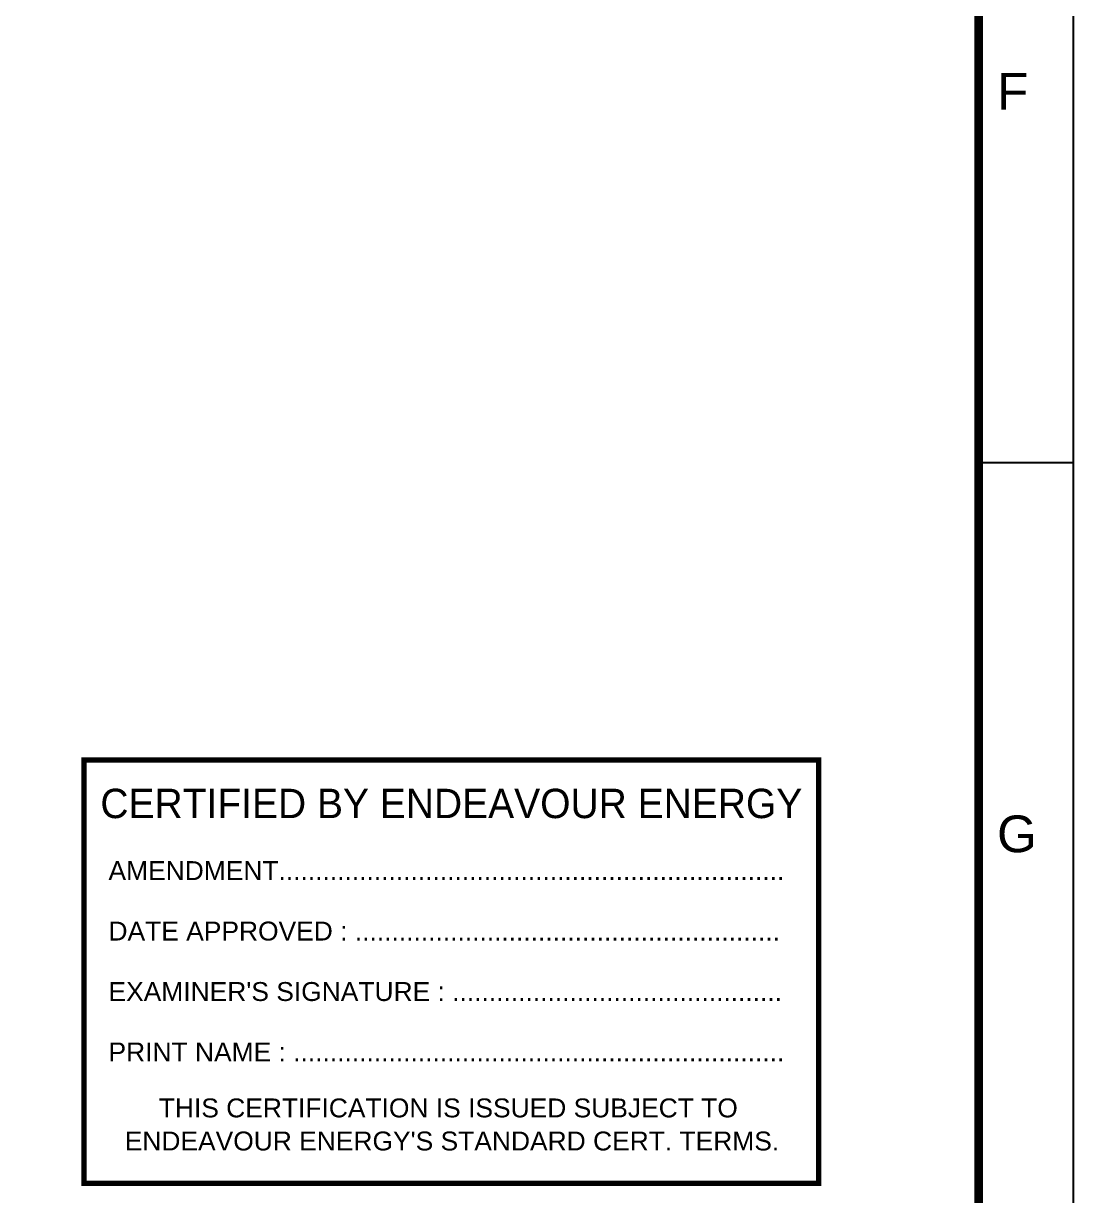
# Paper-space layout 'Duct (2)' of a CAD drawing. Header units: metres. Extents: x 5 to 810, y -4 to 572.
# Drawn here: x 709.6 to 809.7, y 76.5 to 188.1 of the extents above; entities that cross this region are included whole.
import ezdxf
from ezdxf.enums import TextEntityAlignment as Align

# ---------------------------------------------------------------- set-up
doc = ezdxf.new("R2010")
doc.units = ezdxf.units.M
doc.header["$LTSCALE"] = 0.7
doc.layers.get('0').update_dxf_attribs({"color": 6})
doc.layers.add('_User Miscellaneous5', color=7, linetype='Continuous', lineweight=35)
doc.layers.add('Notes', color=7, linetype='Continuous')
doc.layers.add('SupportsUG_SP_EXT', color=7, linetype='Continuous')
doc.styles.add('ARIAL', font='arial.ttf', dxfattribs={"height": 2})
doc.styles.add('iecISOCP', font='isocp.shx')
doc.styles.get("Standard").update_dxf_attribs({"font": 'arial.ttf'})

# ---------------------------------------------------------------- blocks, each defined once
blk = doc.blocks.new('A1_FRAME_TITLE')
at = {"layer": 'Notes', "linetype": 'Continuous'}
blk.add_line((809.71, 148.68), (818.76, 148.68), dxfattribs=at)
at = {"layer": 'Notes', "color": 7, "linetype": 'Continuous'}
blk.add_lwpolyline([(14.56, -1.86), (818.76, -1.86), (818.76, 574.47), (14.56, 574.47)], close=True, dxfattribs=at)
at = {"layer": 'Notes', "color": 7, "linetype": 'Continuous', "const_width": 0.8}
blk.add_lwpolyline([(23.61, 7.18), (809.71, 7.18), (809.71, 565.42), (23.61, 565.42)], close=True, dxfattribs=at)
at = {"layer": 'Notes', "color": 7, "style": 'ARIAL'}
for s, p in [('F', (811.46, 182.31)), ('G', (811.46, 111.56))]:
    blk.add_text(s, height=3.5, dxfattribs=at).set_placement(p)
at = {"layer": 'Notes', "color": 7}
blk.add_attdef('EPD_REF_NO', text='', height=5, dxfattribs=at).set_placement((774.73, 53.98), align=Align.CENTER)
at = {"layer": 'Notes', "color": 3, "style": 'iecISOCP', "flags": 8}
blk.add_attdef('VERSION_NO', text='', height=2.5, rotation=90, dxfattribs=at).set_placement((287.42, 45.75), align=Align.MIDDLE_CENTER)
at = {"layer": 'Notes', "color": 7, "style": 'ARIAL'}
for tag, p in [('CAP_NO', (498.55, 44.67)), ('IE_NUM', (498.41, 39.02)), ('REF_No_1', (320.6, 33.52)), ('REF_1', (342.16, 33.52)), ('GEN_WO', (427.07, 32.97)), ('HV_SWITCH', (498.82, 33.37)), ('REF_No_2', (320.6, 27.52)), ('REF_2', (342.16, 27.52)), ('OH_WO', (427.07, 27.02)), ('UBD_REF', (498.41, 27.04)), ('REF_No_3', (320.6, 21.52)), ('REF_3', (342.16, 21.52)), ('UG_WO', (427.07, 21.26)), ('GIS_MAP_No', (498.41, 21.25)), ('REF_No_4', (320.6, 15.52)), ('REF_4', (342.16, 15.52)), ('SUB_WO', (427.07, 15.02)), ('HV_OP_DIAG', (498.69, 15.41)), ('LGA', (498.31, 8.99))]:
    blk.add_attdef(tag, p, '', height=2, dxfattribs=at)
at = {"layer": 'Notes', "color": 7, "style": 'ARIAL', "width": 1.1}
for tag, p in [('T1', (669.73, 40.68)), ('T2', (669.73, 35.56)), ('T3', (669.73, 30.13)), ('T4', (669.73, 24.87)), ('T5', (669.73, 19.44)), ('T6', (669.73, 14.18))]:
    blk.add_attdef(tag, text='', height=3.5, dxfattribs=at).set_placement(p, align=Align.CENTER)
at = {"layer": 'Notes', "color": 7, "style": 'ARIAL'}
for tag, height, p in [('scale', 2, (553.12, 34.48)), ('DRAWN', 2, (553.12, 26.14)), ('REV', 5, (805.41, 18.31)), ('DESIGN', 2, (590.98, 10.36)), ('CHD', 2, (553.12, 10.14))]:
    blk.add_attdef(tag, text='', height=height, dxfattribs=at).set_placement(p, align=Align.CENTER)
blk.add_attdef('NUM', text='', height=7, dxfattribs=at).set_placement((777.73, 21.33), align=Align.MIDDLE_CENTER)
for tag, p in [('NS', (777.48, 9.33)), ('SHTS', (789.29, 9.33))]:
    blk.add_attdef(tag, text='', height=2, dxfattribs=at).set_placement(p, align=Align.MIDDLE)
at = {"layer": 'Notes', "style": 'iecISOCP'}
blk.add_attdef('ExportID', (23.63, 3.56), '', height=2.5, dxfattribs=at)
at = {"layer": 'Notes', "style": 'iecISOCP', "flags": 1}
for tag, p in [('ProjectType', (28.72, -25.63)), ('ProjectNumber', (38.11, -25.65)), ('DrawingNumber', (50.06, -25.64)), ('ProjectDescription', (62.11, -25.66)), ('ExportDate', (74.83, -25.62)), ('ExportUserName', (83.7, -25.63)), ('DesignerCompanyName', (96.03, -25.63)), ('ExportAreaOfInterest', (111.65, -25.65)), ('GIS_SUCCESS', (126.54, -25.61)), ('CAD_SUCCESS', (136.34, -25.62)), ('DEPOTCODE', (146.65, -25.71)), ('ExportCategories', (154.63, -25.63)), ('Comments', (168.93, -25.72)), ('EPD_-_VERSION_1.5', (176.35, -25.72))]:
    blk.add_attdef(tag, p, '', height=1, dxfattribs=at)
blk = doc.blocks.new('A$C07422D53')
at = {"layer": '_User Miscellaneous5', "const_width": 0.5}
blk.add_lwpolyline([(70, -40.32), (70, 0), (0, 0), (0, -40.32)], close=True, dxfattribs=at)
at = {"layer": '_User Miscellaneous5', "color": 2, "style": 'ARIAL', "width": 0.95}
blk.add_text('CERTIFIED BY ENDEAVOUR ENERGY', height=2.8, dxfattribs=at).set_placement((35, -4.13), align=Align.MIDDLE_CENTER)
at = {"layer": '_User Miscellaneous5', "style": 'ARIAL'}
for s, p in [('AMENDMENT.....................................................................', (2.33, -11.43)), ('DATE APPROVED : ..........................................................', (2.33, -17.19)), ("EXAMINER'S SIGNATURE : .............................................", (2.33, -22.95)), ('PRINT NAME : ...................................................................', (2.33, -28.71))]:
    blk.add_text(s, height=1.8, dxfattribs=at).set_placement(p)
for s, p in [('THIS CERTIFICATION IS ISSUED SUBJECT TO ', (35.06, -34.04)), ("ENDEAVOUR ENERGY'S STANDARD CERT. TERMS.", (35.06, -37.19))]:
    blk.add_text(s, height=1.8, dxfattribs=at).set_placement(p, align=Align.CENTER)

psp = doc.layouts.new('Duct (2)')

# ---------------------------------------------------------------- block references
psp.add_blockref('A$C07422D53', (715.38, 117.95))
at = {"layer": 'SupportsUG_SP_EXT'}
psp.add_blockref('A1_FRAME_TITLE', (-9.08, -2.39), dxfattribs=at)

doc.saveas('drawing.dxf')
